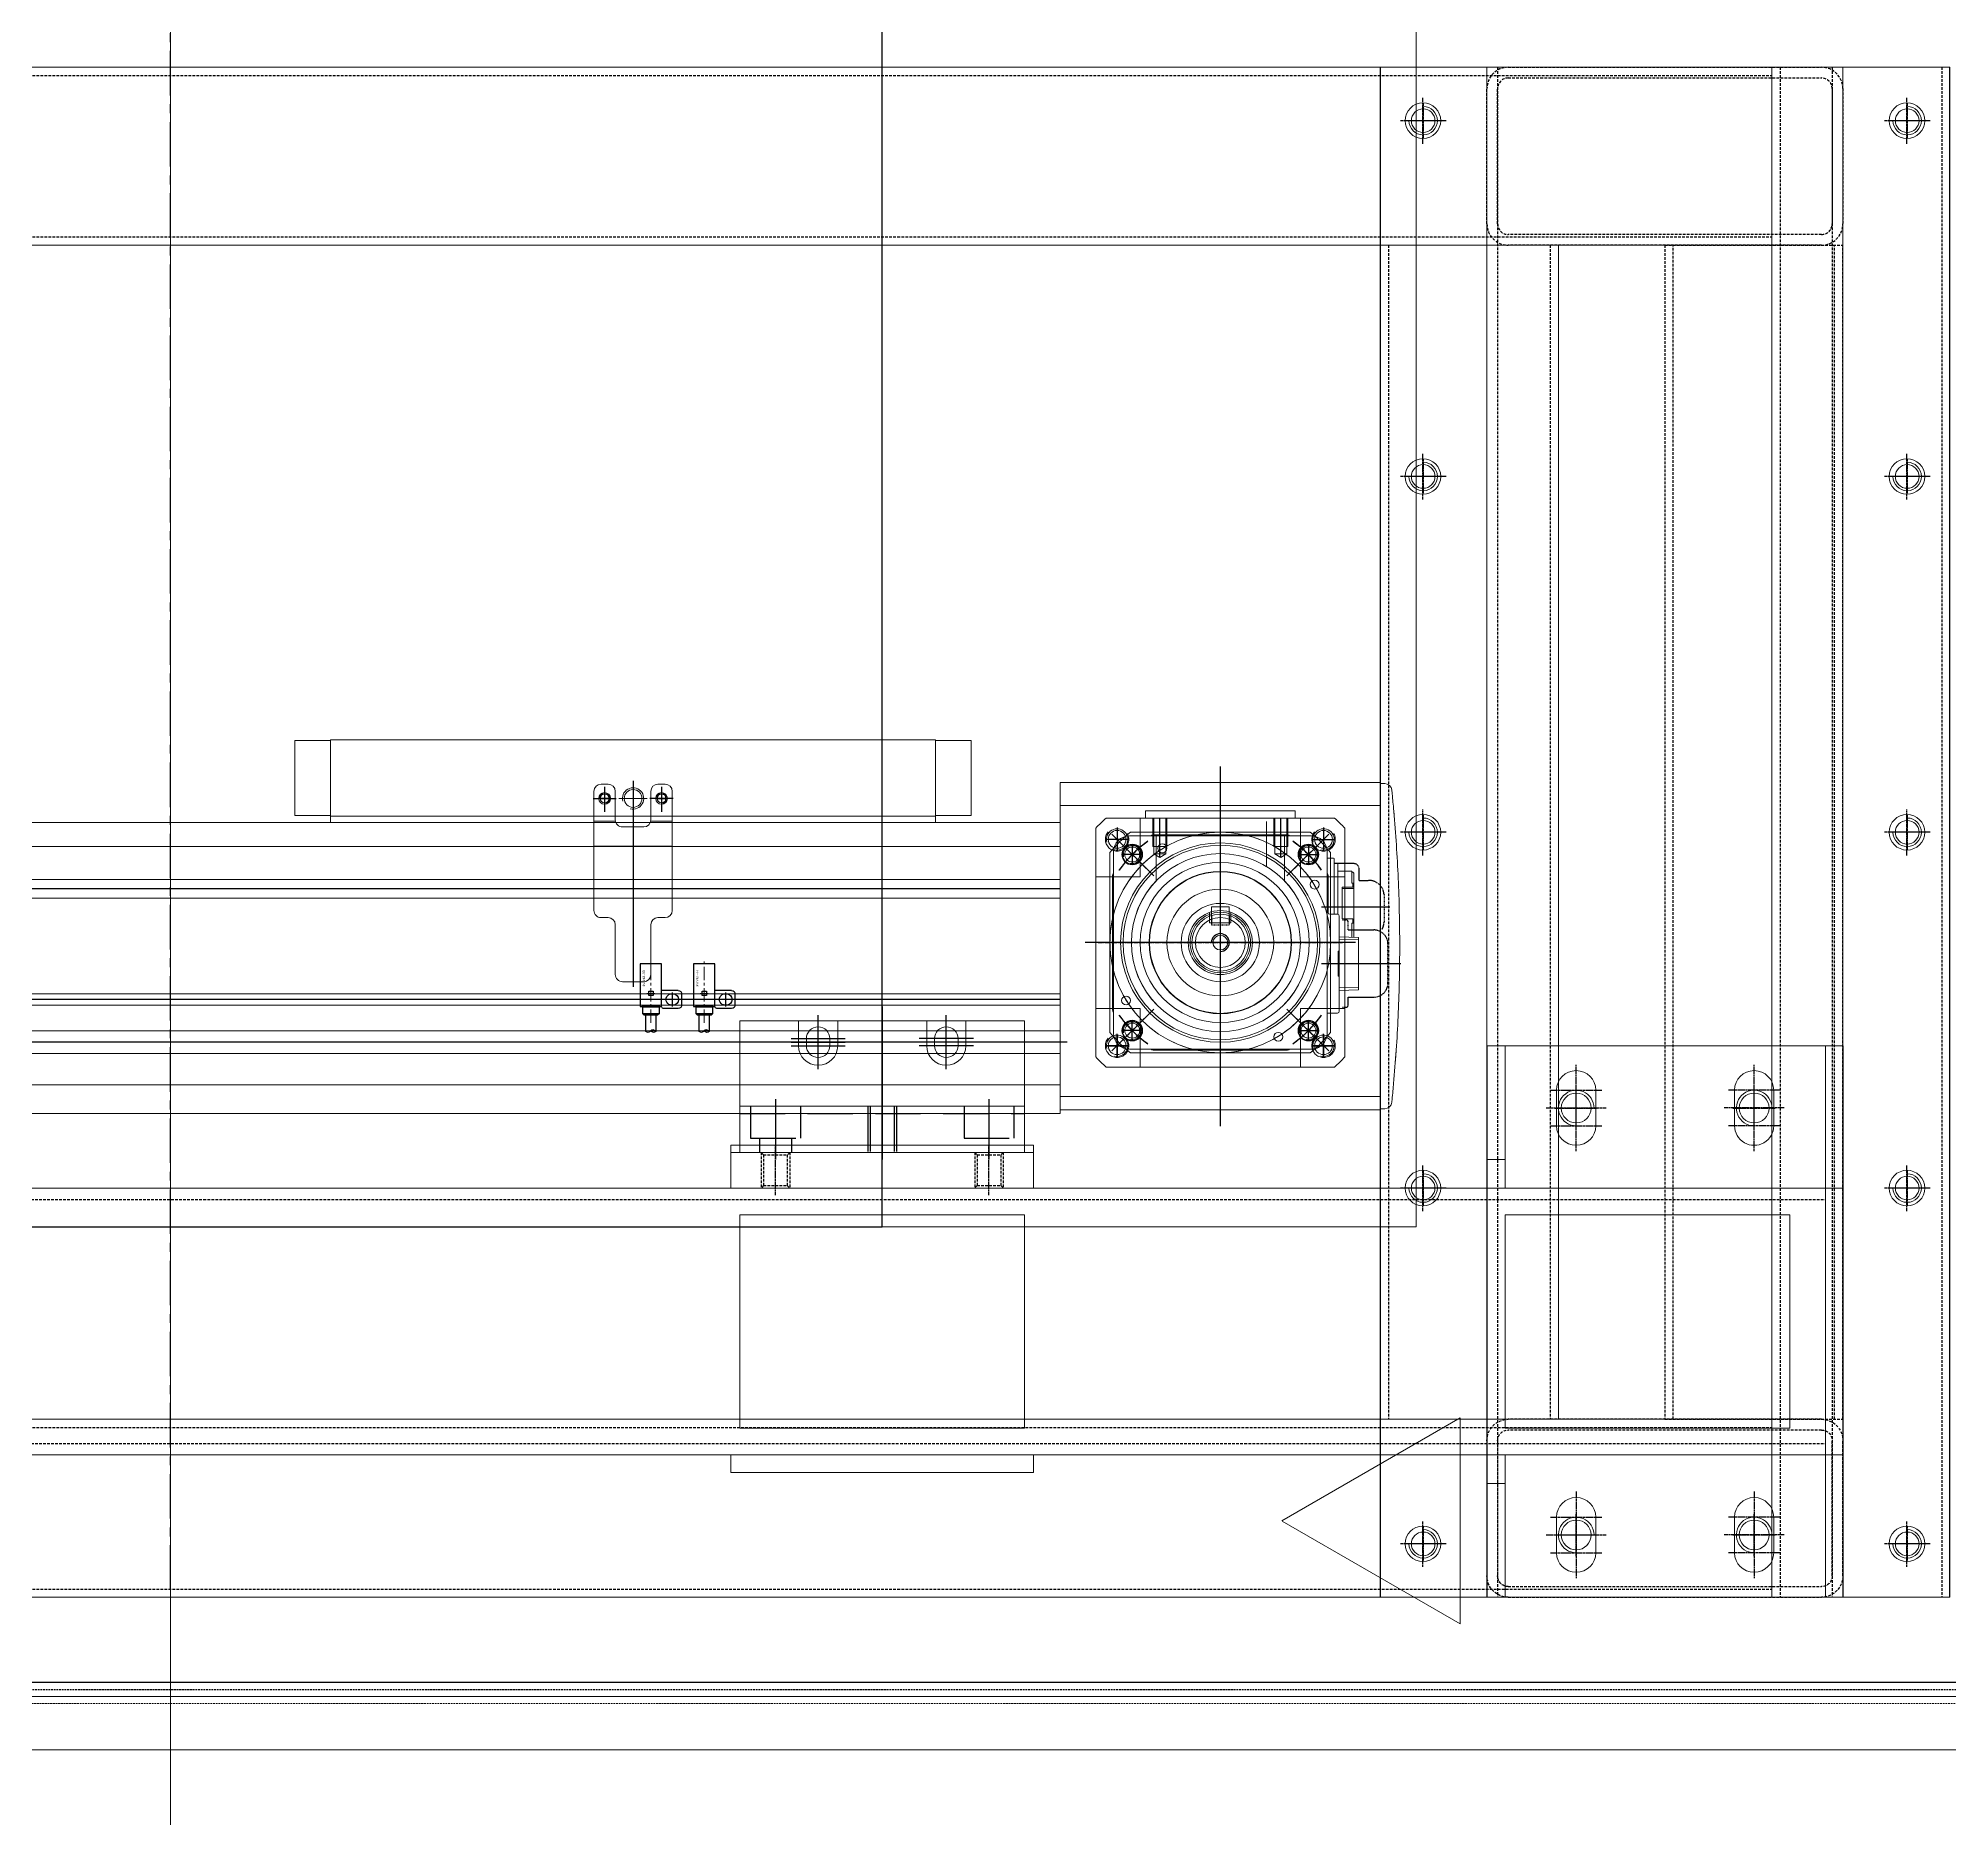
# Model space of a CAD drawing. Header units: millimetres. Extents: x -32759 to 129432, y 390 to 54305.
# Drawn here: x 21979 to 22516, y 26331 to 26831 of the extents above; entities that cross this region are included whole.
import ezdxf

# ---------------------------------------------------------------- set-up
doc = ezdxf.new("R2010")
doc.units = ezdxf.units.MM
for name, pattern in [('CENTER', [2, 1.25, -0.25, 0.25, -0.25]), ('DASHED', [19.05, 12.7, -6.35]), ('HIDDEN', [0.375, 0.25, -0.125]), ('HIDDEN1', [1.5, 1, -0.5])]:
    doc.linetypes.add(name, pattern=pattern)
for name, color, linetype in [('01b', 30, 'Continuous'), ('08a', 11, 'Continuous'), ('1', 20, 'Continuous'), ('2', 2, 'DASHED'), ('5', 40, 'Continuous'), ('CENTER', 1, 'CENTER'), ('CL', 1, 'CENTER'), ('HIDDEN', 2, 'HIDDEN'), ('HL', 2, 'HIDDEN'), ('RD', 5, 'Continuous')]:
    doc.layers.add(name, color=color, linetype=linetype)
for name, color, linetype, lineweight in [('_BODY', 7, 'Continuous', 13), ('Z_OM_CENTER', 4, 'CENTER', 13), ('Z_OM_OUTLINE', 7, 'Continuous', 30)]:
    doc.layers.add(name, color=color, linetype=linetype, lineweight=lineweight)
doc.styles.add('ROAMNS', font='romans.shx', dxfattribs={"width": 0.8, "bigfont": 'whgtxt.shx'})
doc.styles.get("Standard").update_dxf_attribs({"font": 'arial.ttf'})
doc.styles.add('STYLE1', font='')
doc.styles.get('STYLE1').set_extended_font_data('DotumChe')
doc.dimstyles.new('20 작은 한덕_도면칫수', dxfattribs={"dimscale": 20, "dimtxt": 3.3, "dimasz": 3.5, "dimexe": 0.65, "dimexo": 1.25, "dimgap": 1, "dimtad": 1, "dimdec": 0, "dimdsep": 46, "dimtxsty": 'ROAMNS', "dimcen": 0, "dimclrd": 7, "dimclre": 7, "dimclrt": 2, "dimadec": 0, "dimazin": 2, "dimtp": 0.1, "dimtm": 0.1, "dimtfac": 0.71, "dimtdec": 0, "dimtmove": 0, "dimatfit": 3, "dimfxl": 1, "dimlwd": -1, "dimlwe": -1, "dimarcsym": 1})
doc.dimstyles.new('AM_ISO$0', dxfattribs={"dimtxt": 3.5, "dimasz": 3.5, "dimexe": 1, "dimexo": 1, "dimgap": 1.5, "dimtad": 1, "dimdsep": 46, "dimtxsty": 'Standard', "dimcen": 0, "dimclrd": 256, "dimclre": 256, "dimclrt": 2, "dimadec": 0, "dimazin": 2, "dimtp": 0.1, "dimtm": 0.1, "dimtfac": 0.71, "dimtdec": 3, "dimtmove": 0, "dimatfit": 3, "dimfxl": 1, "dimlwd": -1, "dimlwe": -1, "dimarcsym": 1})

# ---------------------------------------------------------------- blocks, each defined once
blk = doc.blocks.new('DFGHDFHGDFGHDFGH')
at = {"color": 5}
for p, q in [((94553.05, -27666.51), (94502.97, -27637.6)), ((94502.97, -27695.47), (94502.97, -27637.6)), ((94552.97, -27666.61), (94502.97, -27695.47))]:
    blk.add_line(p, q, dxfattribs=at)
blk = doc.blocks.new('*D1345')
at = {"color": 7, "linetype": 'ByBlock', "transparency": 16777216}
for p, q in [((97320.9, 13113.96), (97320.9, 13254.97)), ((98295.9, 13113.96), (98295.9, 13254.97)), ((97390.9, 13241.97), (98225.9, 13241.97))]:
    blk.add_line(p, q, dxfattribs=at)
at = {"color": 7, "transparency": 16777216}
for points in [[(97390.9, 13230.3), (97390.9, 13253.64), (97320.9, 13241.97)], [(98225.9, 13230.3), (98225.9, 13253.64), (98295.9, 13241.97)]]:
    blk.add_solid(points, dxfattribs=at)
at = {"layer": 'Defpoints', "color": 0, "transparency": 16777216}
for p in [(98295.9, 13241.97), (97320.9, 13088.96), (98295.9, 13088.96)]:
    blk.add_point(p, dxfattribs=at)
at = {"color": 2, "transparency": 16777216, "insert": (97917.84, 13188.97), "char_height": 66, "attachment_point": 5, "rotation": 180, "style": 'ROAMNS'}
blk.add_mtext('975', dxfattribs=at)
blk = doc.blocks.new('iyki')
at = {"ltscale": 0.5}
for p, q in [((156284.65, 12291.23), (154224.65, 12291.23)), ((156284.65, 12291.23), (156284.65, 12216.23)), ((154224.65, 12216.23), (156284.65, 12216.23))]:
    blk.add_line(p, q, dxfattribs=at)
at = {"layer": 'HL', "ltscale": 3}
for p, q in [((154224.65, 12288.03), (156284.65, 12288.03)), ((154224.65, 12219.43), (156284.65, 12219.43))]:
    blk.add_line(p, q, dxfattribs=at)
blk = doc.blocks.new('yiorer')
at = {"ltscale": 0.5}
for p, q in [((145734.16, 14657.83), (145734.16, 14662.83)), ((145734.16, 14662.83), (145889.16, 14662.83)), ((145734.16, 14657.83), (145889.16, 14657.83)), ((145774.16, 14657.83), (145774.16, 14662.83)), ((145849.16, 14657.83), (145849.16, 14662.83)), ((145889.16, 14657.83), (145889.16, 14662.83))]:
    blk.add_line(p, q, dxfattribs=at)
blk = doc.blocks.new('yir4w')
at = {"ltscale": 0.5}
for p, q in [((145384.54, 14577.65), (145394.54, 14577.65)), ((145384.54, 14566.65), (145394.54, 14566.65))]:
    blk.add_line(p, q, dxfattribs=at)
for centre, start, end in [((145384.54, 14572.15), 90, 270), ((145394.54, 14572.15), 270, 90)]:
    blk.add_arc(centre, 5.5, start, end, dxfattribs=at)
at = {"layer": 'CL', "ltscale": 0.5}
for p, q in [((145384.54, 14579.32), (145384.54, 14564.97)), ((145389.54, 14580.54), (145389.54, 14563.76)), ((145394.54, 14579.32), (145394.54, 14564.97)), ((145401.72, 14572.15), (145377.37, 14572.15))]:
    blk.add_line(p, q, dxfattribs=at)
blk = doc.blocks.new('tywerwr')
at = {"ltscale": 0.5}
for p, q in [((145372.04, 14597.15), (145372.04, 14497.15)), ((145527.04, 14597.15), (145372.04, 14597.15)), ((145527.04, 14597.15), (145527.04, 14497.15)), ((145527.04, 14497.15), (145372.04, 14497.15))]:
    blk.add_line(p, q, dxfattribs=at)
blk.add_blockref('yir4w', (0, 0))
at = {"xscale": -1}
blk.add_blockref('yir4w', (290899.09, 0), dxfattribs=at)
at = {"xscale": -1, "rotation": 180}
blk.add_blockref('yir4w', (0, 29094.29), dxfattribs=at)
at = {"rotation": 180}
blk.add_blockref('yir4w', (290899.09, 29094.29), dxfattribs=at)
blk = doc.blocks.new('uyrwwre')
at = {"ltscale": 0.5}
for p, q in [((146200.29, 14644.96), (146200.29, 14649.96)), ((146200.29, 14649.96), (146240.29, 14649.96)), ((146208.29, 14644.96), (146208.29, 14649.96)), ((146240.29, 14644.96), (146240.29, 14649.96)), ((146200.29, 14644.96), (146240.29, 14644.96))]:
    blk.add_line(p, q, dxfattribs=at)
blk = doc.blocks.new('t7ise')
at = {"layer": 'CL', "ltscale": 0.5}
blk.add_line((148054.71, 14425.31), (148040.71, 14425.31), dxfattribs=at)
at = {"layer": 'HL', "ltscale": 3}
for p, q in [((148042.71, 14429.31), (148043.38, 14428.64)), ((148042.71, 14429.31), (148052.71, 14429.31)), ((148043.38, 14428.64), (148043.38, 14421.99)), ((148043.38, 14428.64), (148052.03, 14428.64)), ((148052.03, 14428.64), (148052.71, 14429.31)), ((148052.03, 14428.64), (148052.03, 14421.99)), ((148042.71, 14421.31), (148043.38, 14421.99)), ((148042.71, 14421.31), (148052.71, 14421.31)), ((148043.38, 14421.99), (148052.03, 14421.99)), ((148052.03, 14421.99), (148052.71, 14421.31))]:
    blk.add_line(p, q, dxfattribs=at)
blk = doc.blocks.new('rtuewe')
at = {"ltscale": 0.5}
for p, q in [((145755.41, 15023.72), (145755.41, 15011.72)), ((145755.41, 15023.72), (145840.41, 15023.72)), ((145840.41, 15023.72), (145840.41, 15011.72)), ((145755.41, 15013.72), (145840.41, 15013.72)), ((145755.41, 15011.72), (145840.41, 15011.72))]:
    blk.add_line(p, q, dxfattribs=at)
at = {"rotation": 90}
for p in [(160193.22, -133028.98), (160253.22, -133028.98)]:
    blk.add_blockref('t7ise', p, dxfattribs=at)
blk = doc.blocks.new('tuyrsg')
at = {"ltscale": 0.5}
for p, q in [((146072.09, 15007.14), (146072.09, 15002.14)), ((146072.09, 15007.14), (146157.09, 15007.14)), ((146157.09, 15007.14), (146157.09, 15002.14)), ((146072.09, 15002.14), (146157.09, 15002.14))]:
    blk.add_line(p, q, dxfattribs=at)
blk = doc.blocks.new('t73w45')
at = {"ltscale": 0.5}
for p, q in [((146336.68, 14969.95), (146336.68, 14889.95)), ((146396.68, 14969.95), (146336.68, 14969.95)), ((146396.68, 14969.95), (146396.68, 14889.95)), ((146396.68, 14889.95), (146336.68, 14889.95))]:
    blk.add_line(p, q, dxfattribs=at)
blk = doc.blocks.new('yjee')
at = {"xscale": -1, "rotation": 270}
for name, p in [('tywerwr', (132490.76, -129405.36)), ('uyrwwre', (132342.95, -130118.6)), ('yiorer', (132425.08, -129767.47)), ('t73w45', (132102.96, -130322.49))]:
    blk.add_blockref(name, p, dxfattribs=at)
for name, p in [('tuyrsg', (703.32, 1079.54)), ('iyki', (-9201.74, 3790.45)), ('rtuewe', (1020, 982.96))]:
    blk.add_blockref(name, p)
for name, p, rotation in [('t73w45', (161747.86, -130322.49), 90), ('uyrwwre', (132342.95, 162206.97), 270)]:
    blk.add_blockref(name, p, dxfattribs=dict(rotation=rotation))
blk = doc.blocks.new('uiwqr')
at = {"ltscale": 0.5}
for p, q in [((155429.09, 10717.95), (154999.09, 10717.95)), ((154999.09, 10717.95), (154999.09, 10617.95)), ((155429.09, 10717.95), (155429.09, 10617.95)), ((154999.09, 10617.95), (155429.09, 10617.95))]:
    blk.add_line(p, q, dxfattribs=at)
at = {"layer": 'HL', "ltscale": 3}
for p, q in [((154999.09, 10714.95), (155429.09, 10714.95)), ((154999.09, 10620.95), (155429.09, 10620.95))]:
    blk.add_line(p, q, dxfattribs=at)
blk = doc.blocks.new('uirtet')
at = {"ltscale": 0.5}
blk.add_circle((148105.55, 14445.35), 4.19, dxfattribs=at)
at = {"color": 1, "ltscale": 0.5}
blk.add_arc((148105.55, 14445.35), 5, 270, 180, dxfattribs=at)
at = {"layer": 'CL', "ltscale": 0.5}
for p, q in [((148105.55, 14451.35), (148105.55, 14439.35)), ((148099.55, 14445.35), (148111.55, 14445.35))]:
    blk.add_line(p, q, dxfattribs=at)
blk = doc.blocks.new('yirtrte')
at = {"ltscale": 0.5}
for p, q in [((142424.28, 13143.05), (142424.28, 13043.05)), ((142579.28, 13143.05), (142424.28, 13143.05)), ((142579.28, 13143.05), (142579.28, 13043.05)), ((142579.28, 13043.05), (142424.28, 13043.05))]:
    blk.add_line(p, q, dxfattribs=at)
for p in [(-5663.77, -1327.38), (-5543.77, -1327.38), (-5663.77, -1377.38), (-5543.77, -1377.38)]:
    blk.add_blockref('uirtet', p)
blk = doc.blocks.new('578e535')
at = {"layer": 'HL', "ltscale": 3}
for p, q in [((237445.91, 1888.61), (237483.91, 1888.61)), ((237445.91, 1885.61), (237483.91, 1885.61)), ((237439.91, 1794.61), (237439.91, 1882.61)), ((237442.91, 1794.61), (237442.91, 1882.61)), ((237486.91, 1882.61), (237486.91, 1794.61)), ((237489.91, 1882.61), (237489.91, 1794.61)), ((237483.91, 1791.61), (237445.91, 1791.61)), ((237483.91, 1788.61), (237445.91, 1788.61))]:
    blk.add_line(p, q, dxfattribs=at)
for centre, radius, start, end in [((237445.91, 1882.61), 6, 90, 180), ((237445.91, 1882.61), 3, 90, 180), ((237483.91, 1882.61), 6, 0, 90), ((237483.91, 1882.61), 3, 0, 90), ((237445.91, 1794.61), 6, 180, 270), ((237445.91, 1794.61), 3, 180, 270), ((237483.91, 1794.61), 6, 270, 0), ((237483.91, 1794.61), 3, 270, 0)]:
    blk.add_arc(centre, radius, start, end, dxfattribs=at)
blk = doc.blocks.new('t7iey4y')
at = {"color": 0}
blk.add_blockref('578e535', (0, 0), dxfattribs=at)
blk = doc.blocks.new('t6uerte')
at = {"ltscale": 0.5}
blk.add_circle((142580.56, 12790.38), 5, dxfattribs=at)
at = {"layer": 'CL', "ltscale": 0.5}
for p, q in [((142580.56, 12783.89), (142580.56, 12796.88)), ((142574.07, 12790.38), (142587.06, 12790.38))]:
    blk.add_line(p, q, dxfattribs=at)
blk = doc.blocks.new('t7urtrwe')
at = {"ltscale": 0.5}
for p, q in [((142165.56, 12696.07), (142165.56, 12536.07)), ((142595.56, 12696.07), (142165.56, 12696.07)), ((142595.56, 12696.07), (142595.56, 12536.07)), ((142595.56, 12536.07), (142165.56, 12536.07))]:
    blk.add_line(p, q, dxfattribs=at)
for p in [(-400, -106.32), (-300, -106.32), (-200, -106.32), (-100, -106.32), (0, -106.32), (-400, -242.32), (-300, -242.32), (-200, -242.32), (-100, -242.32), (0, -242.32)]:
    blk.add_blockref('t6uerte', p)
blk = doc.blocks.new('uierwtwt')
at = {"layer": 'HL', "ltscale": 3}
for p, q in [((142227.27, 12968.9), (141897.27, 12968.9)), ((141897.27, 12968.9), (141897.27, 12918.9)), ((141897.27, 12966.6), (142227.27, 12966.6)), ((142227.27, 12968.9), (142227.27, 12918.9)), ((141897.27, 12921.2), (142227.27, 12921.2)), ((141897.27, 12918.9), (142227.27, 12918.9))]:
    blk.add_line(p, q, dxfattribs=at)
blk = doc.blocks.new('7uwtwt')
for name, p in [('t7urtrwe', (1165.57, 474.12)), ('yirtrte', (906.85, -2.87)), ('uierwtwt', (1483.86, 121.29))]:
    blk.add_blockref(name, p)
at = {"rotation": 180}
blk.add_blockref('uiwqr', (298760.22, 23758.13), dxfattribs=at)
at = {"color": 0, "xscale": -1}
blk.add_blockref('t7iey4y', (380821.04, 11251.58), dxfattribs=at)
at = {"color": 0}
blk.add_blockref('t7iey4y', (-93728.78, 11251.58), dxfattribs=at)
blk = doc.blocks.new('A$C1D273648')
at = {"color": 6, "linetype": 'Continuous', "lineweight": 15}
for p, q in [((3, 70.11), (3, 5.89)), ((70.11, 73), (5.89, 73)), ((73, 5.89), (73, 70.11)), ((5.89, 3), (70.11, 3))]:
    blk.add_line(p, q, dxfattribs=at)
for centre, radius in [((13.25, 62.75), 2.1), ((62.75, 62.75), 2.1), ((38, 38), 25), ((13.25, 13.25), 2.1), ((62.75, 13.25), 2.1)]:
    blk.add_circle(centre, radius, dxfattribs=at)
for start, end in [(132.5369, 137.4631), (42.5369, 47.4631), (222.5369, 227.4631), (312.5369, 317.4631)]:
    blk.add_arc((38, 38), 47.5, start, end, dxfattribs=at)
at = {"layer": '1'}
for p, q in [((38, 76), (38, 0)), ((9, 70.3), (9, 63.7)), ((21, 61.91), (21, 73)), ((55, 61.91), (55, 73)), ((67, 70.3), (67, 63.7)), ((12.3, 67), (5.7, 67)), ((13.25, 65.25), (13.25, 60.25)), ((62.75, 65.25), (62.75, 60.25)), ((63.7, 67), (70.3, 67)), ((15.75, 62.75), (10.75, 62.75)), ((60.25, 62.75), (65.25, 62.75)), ((76, 38), (0, 38)), ((9, 5.7), (9, 12.3)), ((15.75, 13.25), (10.75, 13.25)), ((13.25, 10.75), (13.25, 15.75)), ((60.25, 13.25), (65.25, 13.25)), ((62.75, 10.75), (62.75, 15.75)), ((67, 5.7), (67, 12.3)), ((12.3, 9), (5.7, 9)), ((63.7, 9), (70.3, 9))]:
    blk.add_line(p, q, dxfattribs=at)
at = {"layer": '2', "lineweight": 0}
for p, q in [((15.5, 73), (15.5, 60.5)), ((19, 73), (19, 65)), ((19.35, 73), (19.35, 62.9)), ((20, 55.35), (20, 73)), ((22.65, 62.9), (22.65, 73)), ((51, 59.35), (51, 73)), ((53.35, 73), (53.35, 62.9)), ((56, 55.35), (56, 73)), ((56.65, 62.9), (56.65, 73)), ((57, 73), (57, 65)), ((60.5, 60.5), (60.5, 73)), ((19, 65), (23, 65)), ((19, 65), (23, 65)), ((53, 65), (57, 65)), ((53, 65), (57, 65)), ((15.5, 56.5), (15.5, 60.5)), ((19.35, 62.9), (21, 62.9)), ((19.35, 62.9), (21, 61.91)), ((21, 62.9), (22.65, 62.9)), ((21, 61.91), (22.65, 62.9)), ((53.35, 62.9), (55, 62.9)), ((53.35, 62.9), (55, 61.91)), ((55, 62.9), (56.65, 62.9)), ((55, 61.91), (56.65, 62.9)), ((60.5, 60.5), (60.5, 56.5)), ((3, 56.5), (15.5, 56.5)), ((60.5, 56.5), (73, 56.5)), ((15.5, 19.5), (3, 19.5)), ((15.5, 15.5), (15.5, 19.5)), ((73, 19.5), (60.5, 19.5)), ((60.5, 19.5), (60.5, 15.5)), ((15.5, 15.5), (15.5, 3)), ((60.5, 3), (60.5, 15.5))]:
    blk.add_line(p, q, dxfattribs=at)
at = {"layer": '2', "color": 1, "lineweight": 0}
for p, q in [((19, 73), (19, 65)), ((23, 73), (23, 65)), ((23, 73), (23, 65)), ((53, 73), (53, 65)), ((53, 73), (53, 65)), ((57, 73), (57, 65))]:
    blk.add_line(p, q, dxfattribs=at)
at = {"layer": '2', "lineweight": 0}
for centre, radius in [((9, 67), 3.3), ((67, 67), 3.3), ((38, 38), 31), ((9, 9), 3.3), ((67, 9), 3.3)]:
    blk.add_circle(centre, radius, dxfattribs=at)
at = {"layer": '5', "lineweight": 0}
for centre in [(13.25, 62.75), (62.75, 62.75), (13.25, 13.25), (62.75, 13.25)]:
    blk.add_arc(centre, 2.5, 255, 195, dxfattribs=at)
blk = doc.blocks.new('A$C698D43B2')
at = {"color": 3}
for p, q in [((0, 42), (0, 0)), ((2, 42), (0, 42)), ((2, 0), (2, 42)), ((0, 0), (2, 0))]:
    blk.add_line(p, q, dxfattribs=at)
blk = doc.blocks.new('A$C40980708')
at = {"color": 5}
for p, q in [((59.84, 80.74), (8.84, 80.74)), ((15.46, 81.01), (53.22, 81.01)), ((4.34, 76.24), (4.34, 25.24)), ((64.34, 25.24), (64.34, 76.24)), ((56.68, 73.88), (56.68, 73.88)), ((4.08, 31.86), (4.08, 69.62)), ((64.61, 69.62), (64.61, 31.86)), ((8.84, 20.74), (59.84, 20.74)), ((14.52, 20.74), (14.52, 17.84)), ((14.52, 20.73), (14.52, 20.73)), ((14.52, 17.81), (14.52, 17.84)), ((15.02, 17.34), (41.78, 17.34)), ((21.08, 11.94), (20.91, 17.34)), ((21.7, 17.34), (21.77, 11.94)), ((31.95, 17.64), (24.93, 17.64)), ((24.94, 17.54), (24.94, 17.64)), ((31.94, 17.54), (31.94, 17.64)), ((35.11, 11.94), (35.18, 17.34)), ((35.97, 17.34), (35.8, 11.94)), ((40.98, 16.54), (49.87, 16.54)), ((40.98, 13.54), (40.98, 16.54)), ((42.27, 17.74), (56.53, 17.74)), ((42.28, 19.98), (42.28, 17.84)), ((42.28, 18.74), (57.84, 18.74)), ((42.78, 20.48), (53.22, 20.48)), ((43.78, 20.48), (43.78, 20.48)), ((49.51, 13.24), (49.51, 16.54)), ((49.87, 16.54), (49.87, 13.54)), ((54.43, 17.74), (54.43, 13.84)), ((56.53, 17.74), (56.53, 18.74)), ((58.04, 20.74), (58.04, 18.94)), ((21.08, 11.94), (35.8, 11.94)), ((51.01, 13.24), (35.84, 13.24)), ((35.86, 13.84), (39.79, 13.84)), ((39.75, 13.24), (39.79, 13.54)), ((39.79, 13.84), (39.79, 13.54)), ((39.79, 13.54), (40.98, 13.54)), ((40.93, 13.24), (40.98, 13.54)), ((49.87, 13.54), (49.82, 13.24)), ((49.87, 13.54), (51.05, 13.54)), ((51.05, 13.54), (51.01, 13.24)), ((53.83, 13.24), (51.01, 13.24)), ((51.05, 13.84), (54.43, 13.84)), ((51.05, 13.54), (51.05, 13.84)), ((53.83, 13.24), (54.13, 13.54)), ((54.13, 13.84), (54.13, 13.54))]:
    blk.add_line(p, q, dxfattribs=at)
for centre, radius in [((9.59, 75.49), 2.9), ((34.34, 50.74), 25), ((18.05, 77.23), 1.25), ((59.09, 75.49), 2.9), ((60.83, 67.04), 1.25), ((34.34, 50.74), 8.5), ((34.34, 50.74), 7), ((7.85, 34.45), 1.25), ((9.59, 25.99), 2.9), ((59.09, 25.99), 2.9), ((50.64, 24.25), 1.25)]:
    blk.add_circle(centre, radius, dxfattribs=at)
for centre, radius, start, end in [((8.84, 76.24), 4.5, 90, 180), ((15.46, 80.02), 0.994, 89.87, 132.9355), ((53.23, 80.02), 0.994, 47.0645, 90.13), ((59.84, 76.24), 4.5, 0, 90), ((5.08, 69.62), 1, 137.2669, 179.9198), ((63.61, 69.62), 1, 0.0802, 42.7331), ((5.08, 31.86), 1, 180.0802, 222.7331), ((63.61, 31.86), 1, 317.2669, 359.9198), ((8.84, 25.24), 4.5, 180, 270), ((59.84, 25.24), 4.5, 270, 0), ((15.02, 17.84), 0.5, 183.4147, 270.0463), ((24.74, 17.54), 0.2, 270, 0), ((32.14, 17.54), 0.2, 180, 270), ((41.78, 17.84), 0.5, 270, 0), ((42.78, 19.98), 0.5, 90.2142, 180.0326), ((53.22, 21.49), 1.01, 270.1893, 312.5826), ((57.84, 18.94), 0.2, 270, 0)]:
    blk.add_arc(centre, radius, start, end, dxfattribs=at)
at = {"layer": '1'}
for p, q in [((15.64, 69.45), (3.9, 81.19)), ((53.05, 69.45), (64.79, 81.19)), ((15.64, 32.04), (3.9, 20.3)), ((53.05, 32.04), (64.79, 20.3)), ((28.44, 22.31), (28.44, 0)), ((44.34, 22.31), (44.34, 3.08))]:
    blk.add_line(p, q, dxfattribs=at)
for start, end in [(126.254, 144.381), (36.254, 54.381), (216.254, 234.381), (306.254, 324.381)]:
    blk.add_arc((34.34, 50.74), 35, start, end, dxfattribs=at)
at = {"layer": 'CENTER', "color": 2}
for p, q in [((34.34, 85.09), (34.34, 16.4)), ((0, 50.74), (68.69, 50.74))]:
    blk.add_line(p, q, dxfattribs=at)
at = {"layer": 'HIDDEN'}
for p, q in [((16.19, 16.44), (16.19, 15.34)), ((40.69, 16.44), (40.69, 15.34)), ((56.53, 13.24), (56.53, 18.74)), ((16.69, 14.84), (18.99, 14.84)), ((18.99, 14.84), (18.99, 7.64)), ((37.89, 14.84), (37.89, 7.64)), ((37.89, 14.84), (40.19, 14.84)), ((51.81, 11.74), (51.81, 9.13)), ((51.81, 11.74), (55.03, 11.74)), ((22.99, 3.64), (33.89, 3.64)), ((47.88, 4.74), (40.11, 4.74))]:
    blk.add_line(p, q, dxfattribs=at)
blk.add_lwpolyline([(40.11, 4.74, -0.011425), (39.82, 4.76, -0.01948), (39.65, 4.77, -0.002169), (39.3, 4.83, -0.013832), (39.25, 4.84, -0.017401), (39.05, 4.88, -0.014157), (38.82, 4.96, -0.011275), (38.75, 4.99, -0.002732), (38.44, 5.11, -0.023793), (38.33, 5.16, -0.012434), (38.12, 5.28)], format="xyb", dxfattribs=at)
for centre, radius, start, end in [((16.69, 15.34), 0.5, 180, 270), ((40.19, 15.34), 0.5, 270, 0), ((55.03, 13.24), 1.5, 270, 0), ((22.99, 7.64), 4, 180.0191, 269.9809), ((33.89, 7.64), 4, 270, 360), ((47.54, 9), 4.27, 274.5012, 1.7453)]:
    blk.add_arc(centre, radius, start, end, dxfattribs=at)
blk = doc.blocks.new('A$C714018E1')
for p, q in [((8.72, 65), (59.28, 65)), ((3, 8.72), (3, 59.28)), ((65, 59.28), (65, 8.72)), ((36.5, 44), (31.5, 44)), ((31.5, 44), (31.5, 41.6)), ((36.5, 44), (36.5, 41.6)), ((59.28, 3), (8.72, 3))]:
    blk.add_line(p, q)
for centre, radius in [((9.25, 58.75), 2.75), ((58.75, 58.75), 2.75), ((34, 34), 25), ((34, 34), 15), ((34, 34), 8), ((34, 34), 2.07), ((9.25, 9.25), 2.75), ((58.75, 9.25), 2.75)]:
    blk.add_circle(centre, radius)
for start, end in [(129.195, 140.805), (39.195, 50.805), (219.195, 230.805), (309.195, 320.805)]:
    blk.add_arc((34, 34), 40, start, end)
at = {"layer": 'CL'}
for p, q in [((34, 68), (34, 0)), ((5.19, 62.81), (13.32, 54.68)), ((62.81, 62.81), (54.68, 54.68)), ((68, 34), (0, 34)), ((5.19, 5.19), (13.32, 13.32)), ((62.81, 5.19), (54.68, 13.32))]:
    blk.add_line(p, q, dxfattribs=at)
for start, end in [(125.5765, 144.4235), (35.5765, 54.4235), (215.5765, 234.4235), (305.5765, 324.4235)]:
    blk.add_arc((34, 34), 35, start, end, dxfattribs=at)
at = {"layer": 'HL'}
for p, q in [((31.5, 41.6), (31.5, 39)), ((31.5, 39), (36.5, 39)), ((36.5, 41.6), (36.5, 39))]:
    blk.add_line(p, q, dxfattribs=at)
at = {"layer": 'RD'}
blk.add_arc((34, 34), 2.5, 270, 180, dxfattribs=at)
blk = doc.blocks.new('A$C07D05323')
at = {"color": 150}
for p, q in [((0, 39), (0, 2)), ((0, 39), (80, 39)), ((16.5, 34), (16.5, 39)), ((27.5, 34), (27.5, 39)), ((52.5, 34), (52.5, 39)), ((63.5, 34), (63.5, 39)), ((80, 39), (80, 2)), ((16.5, 34), (16.5, 32)), ((18.7, 34), (18.7, 32)), ((25.3, 32), (25.3, 34)), ((27.5, 34), (27.5, 32)), ((52.5, 34), (52.5, 32)), ((54.7, 32), (54.7, 34)), ((61.3, 34), (61.3, 32)), ((63.5, 34), (63.5, 32)), ((0, 15), (80, 15)), ((0, 2), (80, 2))]:
    blk.add_line(p, q, dxfattribs=at)
for centre, radius, start, end in [((22, 34), 3.3, 0, 180), ((58, 34), 3.3, 0, 180), ((22, 32), 5.5, 180, 0), ((22, 32), 3.3, 180, 0), ((58, 32), 5.5, 180, 0), ((58, 32), 3.3, 180, 0)]:
    blk.add_arc(centre, radius, start, end, dxfattribs=at)
at = {"layer": '1'}
for p, q in [((40, 43), (40, 0)), ((22, 25.39), (22, 40.61)), ((58, 25.39), (58, 40.61)), ((14.39, 34), (29.61, 34)), ((14.39, 33), (29.61, 33)), ((65.61, 34), (50.39, 34)), ((65.61, 33), (50.39, 33)), ((14.39, 32), (29.61, 32)), ((65.61, 32), (50.39, 32)), ((10, 17), (10, 0)), ((70, 17), (70, 0))]:
    blk.add_line(p, q, dxfattribs=at)
at = {"layer": '2'}
for p, q in [((0, 13), (80, 13)), ((3, 15), (3, 6)), ((17, 15), (17, 6)), ((36, 15), (36, 2)), ((36.62, 15), (36.62, 2)), ((43.37, 15), (43.37, 2)), ((44, 15), (44, 2)), ((63, 15), (63, 6)), ((77, 15), (77, 6)), ((3, 6), (17, 6)), ((5.5, 6), (5.5, 2)), ((14.5, 6), (14.5, 2)), ((63, 6), (77, 6))]:
    blk.add_line(p, q, dxfattribs=at)
blk = doc.blocks.new('A$C548A4CFE')
at = {"color": 0}
for p, q in [((-10, 5.55), (-10, 26.55)), ((-10, 26.55), (0, 26.55)), ((0, 26.55), (0, 5.55)), ((180, 26.55), (170, 26.55)), ((180, 5.55), (180, 26.55)), ((0, 5.55), (-10, 5.55)), ((170, 5.55), (180, 5.55))]:
    blk.add_line(p, q, dxfattribs=at)
at = {"linetype": 'Continuous', "lineweight": 15}
for p, q in [((0, 25.8), (0, 26.8)), ((0, 26.8), (0, 26.8)), ((0, 26.8), (0, 26.8)), ((0, 26.8), (0, 26.8)), ((170, 26.8), (0, 26.8)), ((0, 25.8), (0, 7.3)), ((170, 25.8), (170, 26.8)), ((170, 26.8), (170, 26.8)), ((170, 26.8), (170, 26.8)), ((170, 26.8), (170, 26.8)), ((170, 25.8), (170, 7.3)), ((0, 5.3), (0, 7.3)), ((170, 5.3), (170, 7.3)), ((0, 5.3), (170, 5.3)), ((0, 3.5), (0, 5.3)), ((0, 5.3), (170, 5.3)), ((0, 5.3), (170, 5.3)), ((0, 5.3), (170, 5.3)), ((170, 3.5), (170, 5.3))]:
    blk.add_line(p, q, dxfattribs=at)
at = {"ltscale": 3}
for p, q in [((77, 12.49), (77, 8.11)), ((85, 13.9), (85, 6.7)), ((93, 12.49), (93, 8.11)), ((74.81, 10.3), (79.19, 10.3)), ((90.81, 10.3), (95.19, 10.3))]:
    blk.add_line(p, q, dxfattribs=at)
blk.add_line((81, 10.3), (89, 10.3))
at = {"linetype": 'HIDDEN', "lineweight": 0}
for p, q in [((82.5, 10.3), (82.5, 10.3)), ((83.5, 10.3), (83.5, 10.3)), ((86.5, 10.3), (86.5, 10.3)), ((87.5, 10.3), (87.5, 10.3))]:
    blk.add_line(p, q, dxfattribs=at)
at = {"linetype": 'Continuous', "lineweight": 15}
for centre, radius in [((77, 10.3), 1.25), ((85, 10.3), 2.5), ((93, 10.3), 1.25)]:
    blk.add_circle(centre, radius, dxfattribs=at)
at = {"ltscale": 3}
for centre in [(77, 10.3), (93, 10.3)]:
    blk.add_arc(centre, 1.5, 270, 180, dxfattribs=at)
at = {"lineweight": 0}
blk.add_arc((85, 10.3), 3, 255, 195, dxfattribs=at)
blk.add_arc((85, 10.3), 3, 255, 195, dxfattribs=at)
blk = doc.blocks.new('A$C2A815D61')
for p, q in [((0.25, 54.9), (0.25, 21.4)), ((4.25, 56.9), (2.25, 56.9)), ((6.25, 46.9), (6.25, 54.9)), ((16.25, 46.9), (16.25, 54.9)), ((20.25, 56.9), (18.25, 56.9)), ((22.25, 54.9), (22.25, 21.4)), ((6.29, 46.52), (0.25, 46.52)), ((11.25, 44.9), (8.25, 44.9)), ((11.25, 44.9), (14.25, 44.9)), ((22.25, 46.52), (16.21, 46.52)), ((22.25, 39.45), (0.25, 39.45)), ((2.25, 19.4), (4.25, 19.4)), ((6.25, 17.4), (6.25, 3.4)), ((16.25, 17.4), (16.25, 3.4)), ((20.25, 19.4), (18.25, 19.4)), ((14.25, 1.4), (8.25, 1.4))]:
    blk.add_line(p, q)
for centre in [(3.25, 52.9), (19.25, 52.9)]:
    blk.add_circle(centre, 1.65)
for centre, start, end in [((2.25, 54.9), 90, 180), ((4.25, 54.9), 0, 90), ((18.25, 54.9), 90, 180), ((20.25, 54.9), 0, 90), ((8.25, 46.9), 180, 270), ((14.25, 46.9), 270, 0), ((2.25, 21.4), 180, 270), ((4.25, 17.4), 0, 90), ((18.25, 17.4), 90, 180), ((20.25, 21.4), 270, 0), ((8.25, 3.4), 180, 270), ((14.25, 3.4), 270, 0)]:
    blk.add_arc(centre, 2, start, end)
at = {"layer": '1'}
for p, q in [((3.25, 56.15), (3.25, 49.15)), ((11.25, 57.9), (11.25, 0)), ((19.25, 56.15), (19.25, 49.15)), ((0, 52.9), (6.5, 52.9)), ((4.75, 52.9), (1.75, 52.9)), ((22.5, 52.9), (16, 52.9)), ((17.75, 52.9), (20.75, 52.9))]:
    blk.add_line(p, q, dxfattribs=at)
blk = doc.blocks.new('EE-SX912R-F')
at = {"layer": '1', "color": 2}
for p, q in [((-6, 0.23), (-6, -3.63)), ((-7.95, -1.7), (-4.1, -1.7))]:
    blk.add_line(p, q, dxfattribs=at)
at = {"layer": 'Z_OM_CENTER', "color": 2, "ltscale": 3}
for p, q in [((0, -8.29), (0, 9.6)), ((-1.13, 0), (1.12, 0))]:
    blk.add_line(p, q, dxfattribs=at)
at = {"layer": 'Z_OM_OUTLINE', "color": 2}
for p, q in [((-3, -3.7), (-3, 8.3)), ((-3, 1.8), (-3, 8.3)), ((-3, 8.3), (-2.5, 8.3)), ((-2.5, 8.3), (2.5, 8.3)), ((2.5, 8.3), (3, 8.3)), ((3, 8.3), (3, -3.7)), ((-7.7, 0.8), (-3, 0.8)), ((-0.6, 0.6), (-0.6, -0.6)), ((0.6, 0.6), (-0.6, 0.6)), ((0.6, -0.6), (0.6, 0.6)), ((-8.7, -3.2), (-8.7, -0.2)), ((-7.7, -4.2), (-3.5, -4.2)), ((-6.2, -0.1), (-5.85, -0.1)), ((-5.85, -3.3), (-6.2, -3.3)), ((-2.5, -3.7), (-3, -3.7)), ((-2.5, -3.7), (2.5, -3.7)), ((-2.4, -3.7), (-2.3, -3.8)), ((2.3, -3.8), (-2.3, -3.8)), ((-2.3, -3.8), (-2.3, -5.7)), ((-0.6, -0.6), (0.6, -0.6)), ((2.3, -3.8), (2.4, -3.7)), ((2.3, -5.7), (2.3, -3.8)), ((3, -3.7), (2.5, -3.7)), ((-2.3, -5.7), (2.3, -5.7)), ((-2.3, -5.7), (-2, -6)), ((2, -6), (-2, -6)), ((-1.4, -6), (-1.4, -10.71)), ((1.4, -10.71), (1.4, -6)), ((2, -6), (2.3, -5.7))]:
    blk.add_line(p, q, dxfattribs=at)
for centre, radius, start, end in [((-7.7, -0.2), 1, 90, 180), ((-7.7, -3.2), 1, 180, 270), ((-6.2, -1.7), 1.6, 90, 270), ((-5.85, -1.7), 1.6, 270, 90), ((-3.5, -3.7), 0.5, 270, 0)]:
    blk.add_arc(centre, radius, start, end, dxfattribs=at)
for points, knots in [([(-1.4, -10.71), (-1.14, -10.48), (-0.69, -10.08), (0.07, -10.55), (0.67, -11.14), (1.17, -10.85), (1.4, -10.71)], [0, 0, 0, 0, 0.293025, 0.502925, 0.773806, 1, 1, 1, 1]), ([(-1.4, -10.71), (-1.17, -10.85), (-0.67, -11.14), (-0.23, -10.74), (0, -10.53)], [0, 0, 0, 0, 0.464093, 1, 1, 1, 1])]:
    blk.add_open_spline(points, degree=3, knots=knots, dxfattribs=at)
at = {"color": 2, "style": 'STYLE1'}
blk.add_text('EE-SX912R', height=0.64, rotation=270, dxfattribs=at).set_placement((1.63, 6.47))
blk = doc.blocks.new('u7ietr')
at = {"color": 0, "linetype": 'Continuous', "lineweight": 15}
for p, q in [((150063.16, 6719.47), (148433.16, 6719.47)), ((150063.16, 6719.47), (150063.16, 6716.47)), ((150063.16, 6718.47), (150153.16, 6718.47)), ((150063.16, 6718.47), (150063.16, 6716.97)), ((150063.16, 6715.05), (150063.16, 6716.97)), ((150063.16, 6716.47), (150063.16, 6713.47)), ((150063.16, 6715.05), (150063.16, 6714.75)), ((150063.16, 6714.75), (150063.16, 6713.75)), ((150153.16, 6714.75), (150063.16, 6714.75)), ((150153.16, 6718.47), (150153.16, 6716.97)), ((150154.36, 6718.17), (150153.16, 6718.17)), ((150153.16, 6718.17), (150153.16, 6715.47)), ((150153.16, 6716.23), (150153.16, 6716.97)), ((150153.16, 6714.75), (150153.16, 6716.23)), ((150153.16, 6715.47), (150153.16, 6713.4)), ((150153.16, 6714.75), (150153.16, 6713.75)), ((150063.16, 6711.47), (148433.16, 6711.47)), ((150063.16, 6713.47), (150063.16, 6713.75)), ((150063.16, 6711.47), (150063.16, 6713.47)), ((150063.16, 6711.47), (150063.16, 6713.47)), ((150063.16, 6711.47), (150063.16, 6703.62)), ((150063.16, 6635.97), (150063.16, 6711.47)), ((150153.16, 6713.47), (150153.16, 6713.75)), ((150153.16, 6711.47), (150153.16, 6713.47)), ((150153.16, 6713.4), (150153.16, 6711.4)), ((150153.16, 6635.97), (150153.16, 6711.47)), ((150153.16, 6711.4), (150153.16, 6635.97)), ((150063.16, 6703.62), (150063.16, 6702.62)), ((150063.16, 6702.62), (148433.16, 6702.62)), ((150063.16, 6701.97), (150063.16, 6702.62)), ((150063.16, 6696.97), (150063.16, 6701.97)), ((150063.16, 6696.32), (148433.16, 6696.32)), ((150063.16, 6696.32), (150063.16, 6696.97)), ((150063.16, 6696.32), (150063.16, 6695.32)), ((150063.16, 6695.32), (150063.16, 6690.02)), ((150063.16, 6689.02), (148433.16, 6689.02)), ((150063.16, 6690.02), (150063.16, 6689.02)), ((150063.16, 6689.02), (150063.16, 6685.92)), ((150063.16, 6685.92), (148433.16, 6685.92)), ((150063.16, 6685.92), (150063.16, 6684.92)), ((150063.16, 6684.92), (150063.16, 6659.02)), ((150158.56, 6673.68), (150158.56, 6671.47)), ((150158.56, 6671.47), (150158.56, 6671.26)), ((150158.56, 6671.47), (150158.56, 6671.47)), ((150105.16, 6665.97), (150105.16, 6662.98)), ((150105.16, 6665.97), (150111.16, 6665.97)), ((150111.16, 6665.97), (150111.16, 6662.98)), ((150063.16, 6659.02), (148433.16, 6659.02)), ((150063.16, 6659.02), (150063.16, 6653.72)), ((150063.16, 6653.72), (148433.16, 6653.72)), ((150063.16, 6644.47), (150063.16, 6653.72)), ((150063.16, 6644.47), (148433.16, 6644.47)), ((150063.16, 6644.47), (150063.16, 6642.47)), ((150157.92, 6648.86), (150157.92, 6648.86)), ((150157.92, 6648.86), (150157.92, 6648.86)), ((150063.16, 6642.47), (150063.16, 6638.47)), ((150063.16, 6637.77), (148433.16, 6637.77)), ((150063.16, 6638.47), (150063.16, 6637.77)), ((150063.16, 6635.97), (150063.16, 6632.97)), ((150153.16, 6635.97), (150153.16, 6632.97)), ((150153.16, 6635.97), (150153.16, 6633.27)), ((150153.16, 6633.27), (150153.16, 6632.98)), ((150063.16, 6632.97), (150153.16, 6632.97)), ((150063.16, 6632.72), (150063.16, 6632.97)), ((150063.16, 6632.72), (150063.16, 6626.47)), ((150153.16, 6632.98), (150153.16, 6626.77)), ((150153.16, 6632.72), (150153.16, 6632.97)), ((150153.16, 6632.72), (150153.16, 6626.47)), ((150153.16, 6626.47), (150063.16, 6626.47)), ((150153.16, 6626.77), (150154.36, 6626.77))]:
    blk.add_line(p, q, dxfattribs=at)
for centre, radius in [((150079.16, 6700.47), 2.5), ((150108.16, 6671.47), 31), ((150108.16, 6671.47), 28.01), ((150108.16, 6671.47), 27.33), ((150137.16, 6700.47), 2.5), ((150108.16, 6671.47), 22.5), ((150108.16, 6671.47), 20), ((150108.16, 6671.47), 19.9), ((150108.16, 6671.47), 11), ((150108.16, 6671.47), 9), ((150079.16, 6642.47), 2.5), ((150137.16, 6642.47), 2.5)]:
    blk.add_circle(centre, radius, dxfattribs=at)
for centre, start, end in [((150154.36, 6716.17), 5.7663, 90), ((150154.36, 6628.77), 269.9988, 353.9871)]:
    blk.add_arc(centre, 2, start, end, dxfattribs=at)
for points, knots in [([(150156.35, 6716.37), (150156.35, 6716.37), (150156.36, 6716.29), (150156.38, 6716.1), (150156.38, 6716.02), (150156.4, 6715.85), (150156.41, 6715.76), (150156.42, 6715.67)], [0, 0, 0, 0, 0.5, 0.5, 0.75, 0.75, 1, 1, 1, 1]), ([(150156.67, 6713.11), (150156.72, 6712.59), (150156.76, 6712.07), (150156.81, 6711.54), (150156.82, 6711.4), (150156.84, 6711.25), (150156.85, 6711.1)], [0, 0, 0, 0, 0.001759263, 0.001759263, 0.001759263, 0.002251703, 0.002251703, 0.002251703, 0.002251703]), ([(150156.85, 6711.1), (150157.41, 6704.84), (150157.83, 6698.57), (150158.4, 6686.02), (150158.55, 6679.74), (150158.58, 6667.17), (150158.46, 6660.89), (150157.94, 6648.33), (150157.55, 6642.06), (150157.02, 6635.8)], [0, 0, 0, 0, 0.25, 0.25, 0.5, 0.5, 0.75, 0.75, 1, 1, 1, 1]), ([(150157.69, 6700.09), (150157.69, 6700.09), (150157.69, 6700.08), (150157.68, 6700.17), (150157.67, 6700.35), (150157.65, 6700.62), (150157.63, 6700.97), (150157.6, 6701.4), (150157.57, 6701.88), (150157.53, 6702.45), (150157.49, 6703.06), (150157.45, 6703.69), (150157.4, 6704.26), (150157.38, 6704.62), (150157.36, 6704.81)], [0, 0, 0, 0, 0.0369337, 0.1222659, 0.2075706, 0.2928763, 0.37826, 0.4636448, 0.5491905, 0.6347371, 0.7415288, 0.8274572, 0.9133858, 1, 1, 1, 1]), ([(150156.91, 6634.56), (150156.83, 6633.58), (150156.75, 6632.72), (150156.61, 6631.23), (150156.55, 6630.61), (150156.48, 6629.85), (150156.46, 6629.63), (150156.42, 6629.25), (150156.4, 6629.09), (150156.36, 6628.7), (150156.35, 6628.57), (150156.35, 6628.57)], [0, 0, 0, 0, 0.25, 0.25, 0.5, 0.5, 0.625, 0.625, 0.75, 0.75, 1, 1, 1, 1]), ([(150156.96, 6635.1), (150156.96, 6635.1), (150156.96, 6635.05), (150156.94, 6634.87), (150156.93, 6634.74), (150156.91, 6634.56)], [0, 0, 0, 0, 0.5, 0.5, 1, 1, 1, 1]), ([(150157.02, 6635.8), (150157, 6635.62), (150156.99, 6635.44), (150156.97, 6635.24), (150156.97, 6635.19), (150156.96, 6635.12), (150156.96, 6635.1), (150156.96, 6635.1)], [0, 0, 0, 0, 0.5, 0.5, 0.75, 0.75, 1, 1, 1, 1])]:
    blk.add_open_spline(points, degree=3, knots=knots, dxfattribs=at)
blk.add_open_spline([(150156.42, 6715.67), (150156.5, 6714.82), (150156.59, 6713.97), (150156.67, 6713.11)], degree=3, dxfattribs=at)
at = {"layer": '1', "color": 0}
for p, q in [((150108.16, 6621.95), (150108.16, 6723.03)), ((150140.66, 6671.47), (150075.66, 6671.47))]:
    blk.add_line(p, q, dxfattribs=at)
at = {"layer": '1', "color": 2}
for p, q in [((150079.16, 6697.47), (150079.16, 6703.47)), ((150137.16, 6697.47), (150137.16, 6703.47)), ((150065.16, 6699.47), (148431.16, 6699.47)), ((150076.16, 6700.47), (150082.16, 6700.47)), ((150140.16, 6700.47), (150134.16, 6700.47)), ((150063.16, 6687.47), (148431.16, 6687.47)), ((150063.16, 6656.37), (148431.16, 6656.37)), ((150079.16, 6639.47), (150079.16, 6645.47)), ((150137.16, 6639.47), (150137.16, 6645.47)), ((150082.16, 6642.47), (150076.16, 6642.47)), ((150134.16, 6642.47), (150140.16, 6642.47))]:
    blk.add_line(p, q, dxfattribs=at)
at = {"layer": '1'}
for p, q in [((150108.16, 6638.46), (150108.16, 6704.48)), ((150141.17, 6671.47), (150075.15, 6671.47))]:
    blk.add_line(p, q, dxfattribs=at)
at = {"layer": '5', "color": 0, "lineweight": 0}
for centre in [(150079.16, 6700.47), (150137.16, 6700.47), (150079.16, 6642.47), (150137.16, 6642.47)]:
    blk.add_arc(centre, 3, 165, 105, dxfattribs=at)
at = {"xscale": -1}
for name, p, rotation in [('A$C07D05323', (149973.16, 6732.47), 180), ('A$C1D273648', (150070.16, 6709.47), 180), ('A$C40980708', (150158.91, 6705.81), 90), ('A$C714018E1', (150074.16, 6705.47), 180)]:
    blk.add_blockref(name, p, dxfattribs=dict(at, rotation=rotation))
at = {"color": 0, "rotation": 180}
for p in [(149948.16, 6685.77), (149963.16, 6685.77)]:
    blk.add_blockref('EE-SX912R-F', p, dxfattribs=at)
at = {"rotation": 180}
blk.add_blockref('A$C2A815D61', (149954.41, 6683.87), dxfattribs=at)
at = {"color": 0, "xscale": -1}
for name, p, rotation in [('A$C548A4CFE', (149858.16, 6641.27), 180), ('A$C698D43B2', (150129.16, 6636.47), 90)]:
    blk.add_blockref(name, p, dxfattribs=dict(at, rotation=rotation))
blk = doc.blocks.new('rtuerwr')
at = {"ltscale": 0.5}
for p, q in [((143897.71, 14660.32), (143467.71, 14660.32)), ((143467.71, 14660.32), (143467.71, 14610.32)), ((143897.71, 14660.32), (143897.71, 14610.32)), ((143467.71, 14610.32), (143897.71, 14610.32))]:
    blk.add_line(p, q, dxfattribs=at)
at = {"layer": 'HL', "ltscale": 3}
for p, q in [((143467.71, 14658.02), (143897.71, 14658.02)), ((143467.71, 14612.62), (143897.71, 14612.62))]:
    blk.add_line(p, q, dxfattribs=at)
blk = doc.blocks.new('rusetwt')
at = {"ltscale": 0.5}
for p, q in [((147085.11, 14113.05), (145055.11, 14113.05)), ((147085.11, 14113.05), (147085.11, 14063.05)), ((145055.11, 14063.05), (147085.11, 14063.05))]:
    blk.add_line(p, q, dxfattribs=at)
at = {"layer": 'HL', "ltscale": 3}
for p, q in [((145055.11, 14110.75), (147085.11, 14110.75)), ((145055.11, 14065.35), (147085.11, 14065.35))]:
    blk.add_line(p, q, dxfattribs=at)
blk = doc.blocks.new('7etrwwt')
at = {"ltscale": 0.5}
for p, q in [((144454.05, 11719.76), (144454.05, 11769.76)), ((144454.05, 11769.76), (144784.05, 11769.76)), ((144784.05, 11719.76), (144784.05, 11769.76)), ((144784.05, 11719.76), (144454.05, 11719.76))]:
    blk.add_line(p, q, dxfattribs=at)
at = {"layer": 'HL', "ltscale": 3}
for p, q in [((144454.05, 11767.46), (144784.05, 11767.46)), ((144454.05, 11722.06), (144784.05, 11722.06))]:
    blk.add_line(p, q, dxfattribs=at)
blk = doc.blocks.new('tywq')
at = {"ltscale": 0.5}
blk.add_circle((148034.71, 14425.31), 3.32, dxfattribs=at)
at = {"color": 1, "ltscale": 0.5}
blk.add_arc((148034.71, 14425.31), 4, 270, 180, dxfattribs=at)
at = {"layer": 'CL', "ltscale": 0.5}
for p, q in [((148034.71, 14430.31), (148034.71, 14420.31)), ((148029.71, 14425.31), (148039.71, 14425.31))]:
    blk.add_line(p, q, dxfattribs=at)
blk = doc.blocks.new('56wertet')
at = {"ltscale": 0.5}
for p, q in [((142165.56, 12264.54), (142165.56, 12104.54)), ((142595.56, 12264.54), (142165.56, 12264.54)), ((142595.56, 12264.54), (142595.56, 12104.54)), ((142595.56, 12104.54), (142165.56, 12104.54))]:
    blk.add_line(p, q, dxfattribs=at)
for p in [(-5854.14, -2172.77), (-5754.14, -2172.77), (-5654.14, -2172.77), (-5554.14, -2172.77), (-5454.14, -2172.77), (-5854.14, -2308.77), (-5754.14, -2308.77), (-5654.14, -2308.77), (-5554.14, -2308.77), (-5454.14, -2308.77)]:
    blk.add_blockref('tywq', p)
blk = doc.blocks.new('iourtet')
at = {"xscale": -1}
for name, p, rotation in [('rusetwt', (-17.2, 26357.17), 180), ('56wertet', (134853.37, -130301.45), 270)]:
    blk.add_blockref(name, p, dxfattribs=dict(at, rotation=rotation))
at = {"rotation": 90}
for name, p in [('rtuerwr', (161728.23, -131603.6)), ('7etrwwt', (158727.67, -132539.93))]:
    blk.add_blockref(name, p, dxfattribs=at)
blk.add_blockref('rusetwt', (-17.2, -2198.94))
blk = doc.blocks.new('r6uerw')
for name, p in [('iourtet', (2124.48, 7726.48)), ('yjee', (2124.48, 3898.91))]:
    blk.add_blockref(name, p)
at = {"xscale": -1, "rotation": 90}
blk.add_blockref('7uwtwt', (162252.5, 163351.73), dxfattribs=at)
at = {"color": 0}
blk.add_blockref('u7ietr', (-1070.77, 13165.13), dxfattribs=at)
blk = doc.blocks.new('*D1348')
at = {"linetype": 'ByBlock', "ltscale": 0.5, "transparency": 16777216}
for p, q in [((97322.9, 13119.86), (97294.45, 13119.86)), ((97295.45, 13095.46), (97295.45, 13116.36)), ((97319.9, 13091.96), (97294.45, 13091.96))]:
    blk.add_line(p, q, dxfattribs=at)
at = {"ltscale": 0.5, "transparency": 16777216}
for points in [[(97296.04, 13116.36), (97294.87, 13116.36), (97295.45, 13119.86)], [(97296.04, 13095.46), (97294.87, 13095.46), (97295.45, 13091.96)]]:
    blk.add_solid(points, dxfattribs=at)
at = {"layer": 'Defpoints', "color": 0, "ltscale": 0.5, "transparency": 16777216}
for p in [(97295.45, 13119.86), (97323.9, 13119.86), (97320.9, 13091.96)]:
    blk.add_point(p, dxfattribs=at)
at = {"color": 2, "ltscale": 0.5, "transparency": 16777216, "insert": (97298.74, 13105.91), "char_height": 3.5, "attachment_point": 5, "rotation": 270, "bg_fill": 3, "box_fill_scale": 1.1, "bg_fill_color": 256, "bg_fill_true_color": 13158600, "bg_fill_transparency": 0}
blk.add_mtext('27.9', dxfattribs=at)
blk = doc.blocks.new('A$C689243D9')
at = {"ltscale": 0.5}
blk.add_line((1404, 128), (126, 128), dxfattribs=at)
at = {"color": 2, "linetype": 'HIDDEN1', "ltscale": 0.5}
blk.add_line((1404, 126), (126, 126), dxfattribs=at)
blk = doc.blocks.new('A$C7479335A')
at = {"color": 2, "linetype": 'HIDDEN1', "ltscale": 0.5}
blk.add_line((1522, 178), (122, 178), dxfattribs=at)
at = {"ltscale": 0.5}
for p, q in [((1524, 180), (124, 180)), ((1404, 165), (109, 165))]:
    blk.add_line(p, q, dxfattribs=at)
at = {"layer": '01b', "ltscale": 0.5}
blk.add_blockref('A$C689243D9', (0, 56), dxfattribs=at)
blk = doc.blocks.new('asfsffsa')
at = {"ltscale": 0.5}
for p, q in [((418743.26, 273144.98), (418743.26, 273544.98)), ((418743.26, 273544.98), (419143.26, 273544.98))]:
    blk.add_line(p, q, dxfattribs=at)
at = {"layer": 'CL', "ltscale": 10}
blk.add_line((418641.26, 273344.98), (421877.26, 273344.98), dxfattribs=at)
blk = doc.blocks.new('uiho')
at = {"color": 0, "ltscale": 0.5}
for q in [(85345.29, 13623.96), (84645.29, 13223.96)]:
    blk.add_line((85345.29, 13223.96), q, dxfattribs=at)
at = {"layer": '08a', "extrusion": (0, 0, -1), "zscale": -1, "rotation": 90}
blk.add_blockref('asfsffsa', (188349.69, -405519.31), dxfattribs=at)
blk = doc.blocks.new('y8e5ey')
at = {"color": 1, "ltscale": 0.5}
blk.add_line((96596.395, 11038.01), (96596.395, 15502.823), dxfattribs=at)
at = {"ltscale": 0.5, "rotation": 4.764189043271472e-11}
blk.add_blockref('A$C7479335A', (95741.896, 12911.96), dxfattribs=at)
at = {"color": 2, "rotation": 180.0000000000476}
blk.add_blockref('r6uerw', (245338.789, 33140.459), dxfattribs=at)
at = {"rotation": 4.764189043271472e-11}
blk.add_blockref('DFGHDFHGDFGHDFGH', (1731.059, 40807.86), dxfattribs=at)
dim = blk.add_linear_dim(base=(98295.895, 13241.97), p1=(97320.895, 13088.96), p2=(98295.895, 13088.96), angle=0, dimstyle='20 작은 한덕_도면칫수')
dim.commit()
dim.dimension.update_dxf_attribs({"geometry": '*D1345', "text_midpoint": (97917.84, 13241.97), "dimtype": 128})
at = {"ltscale": 0.5}
dim = blk.add_linear_dim(base=(97295.455, 13119.861), p1=(97320.895, 13091.96), p2=(97323.895, 13119.861), angle=90, dimstyle='AM_ISO$0', override={"dimfxl": 8, "dimtfill": 1}, dxfattribs=at)
dim.commit()
dim.dimension.update_dxf_attribs({"geometry": '*D1348', "text_midpoint": (97298.742, 13105.91)})
at = {"color": 6, "extrusion": (0, 0, -1), "zscale": -1, "rotation": 359.9999999999524}
blk.add_blockref('uiho', (-181591.687, 0), dxfattribs=at)
blk = doc.blocks.new('1')
at = {"color": 6, "xscale": -1}
blk.add_blockref('y8e5ey', (100575.763, -6800.077), dxfattribs=at)
blk = doc.blocks.new('sdfgsdfgcxvxbxcv')
at = {"color": 1, "ltscale": 0.5}
blk.add_line((270360.406, 137030.925), (270360.406, 141495.738), dxfattribs=at)
blk.add_blockref('1', (266381.038, 132792.991))
blk = doc.blocks.new('2')
at = {"color": 6, "xscale": -1}
blk.add_blockref('y8e5ey', (121155.752, -6800.077), dxfattribs=at)
blk = doc.blocks.new('sdfgcxvbcbxcvbxc')
blk.add_blockref('2', (292948.326, 132792.991))

msp = doc.modelspace()

# ---------------------------------------------------------------- block references
at = {"layer": '_BODY'}
for name in ['sdfgcxvbcbxcvbxc', 'sdfgsdfgcxvxbxcv']:
    msp.add_blockref(name, (-248343.91, -112719.97), dxfattribs=at)

doc.saveas('drawing.dxf')
